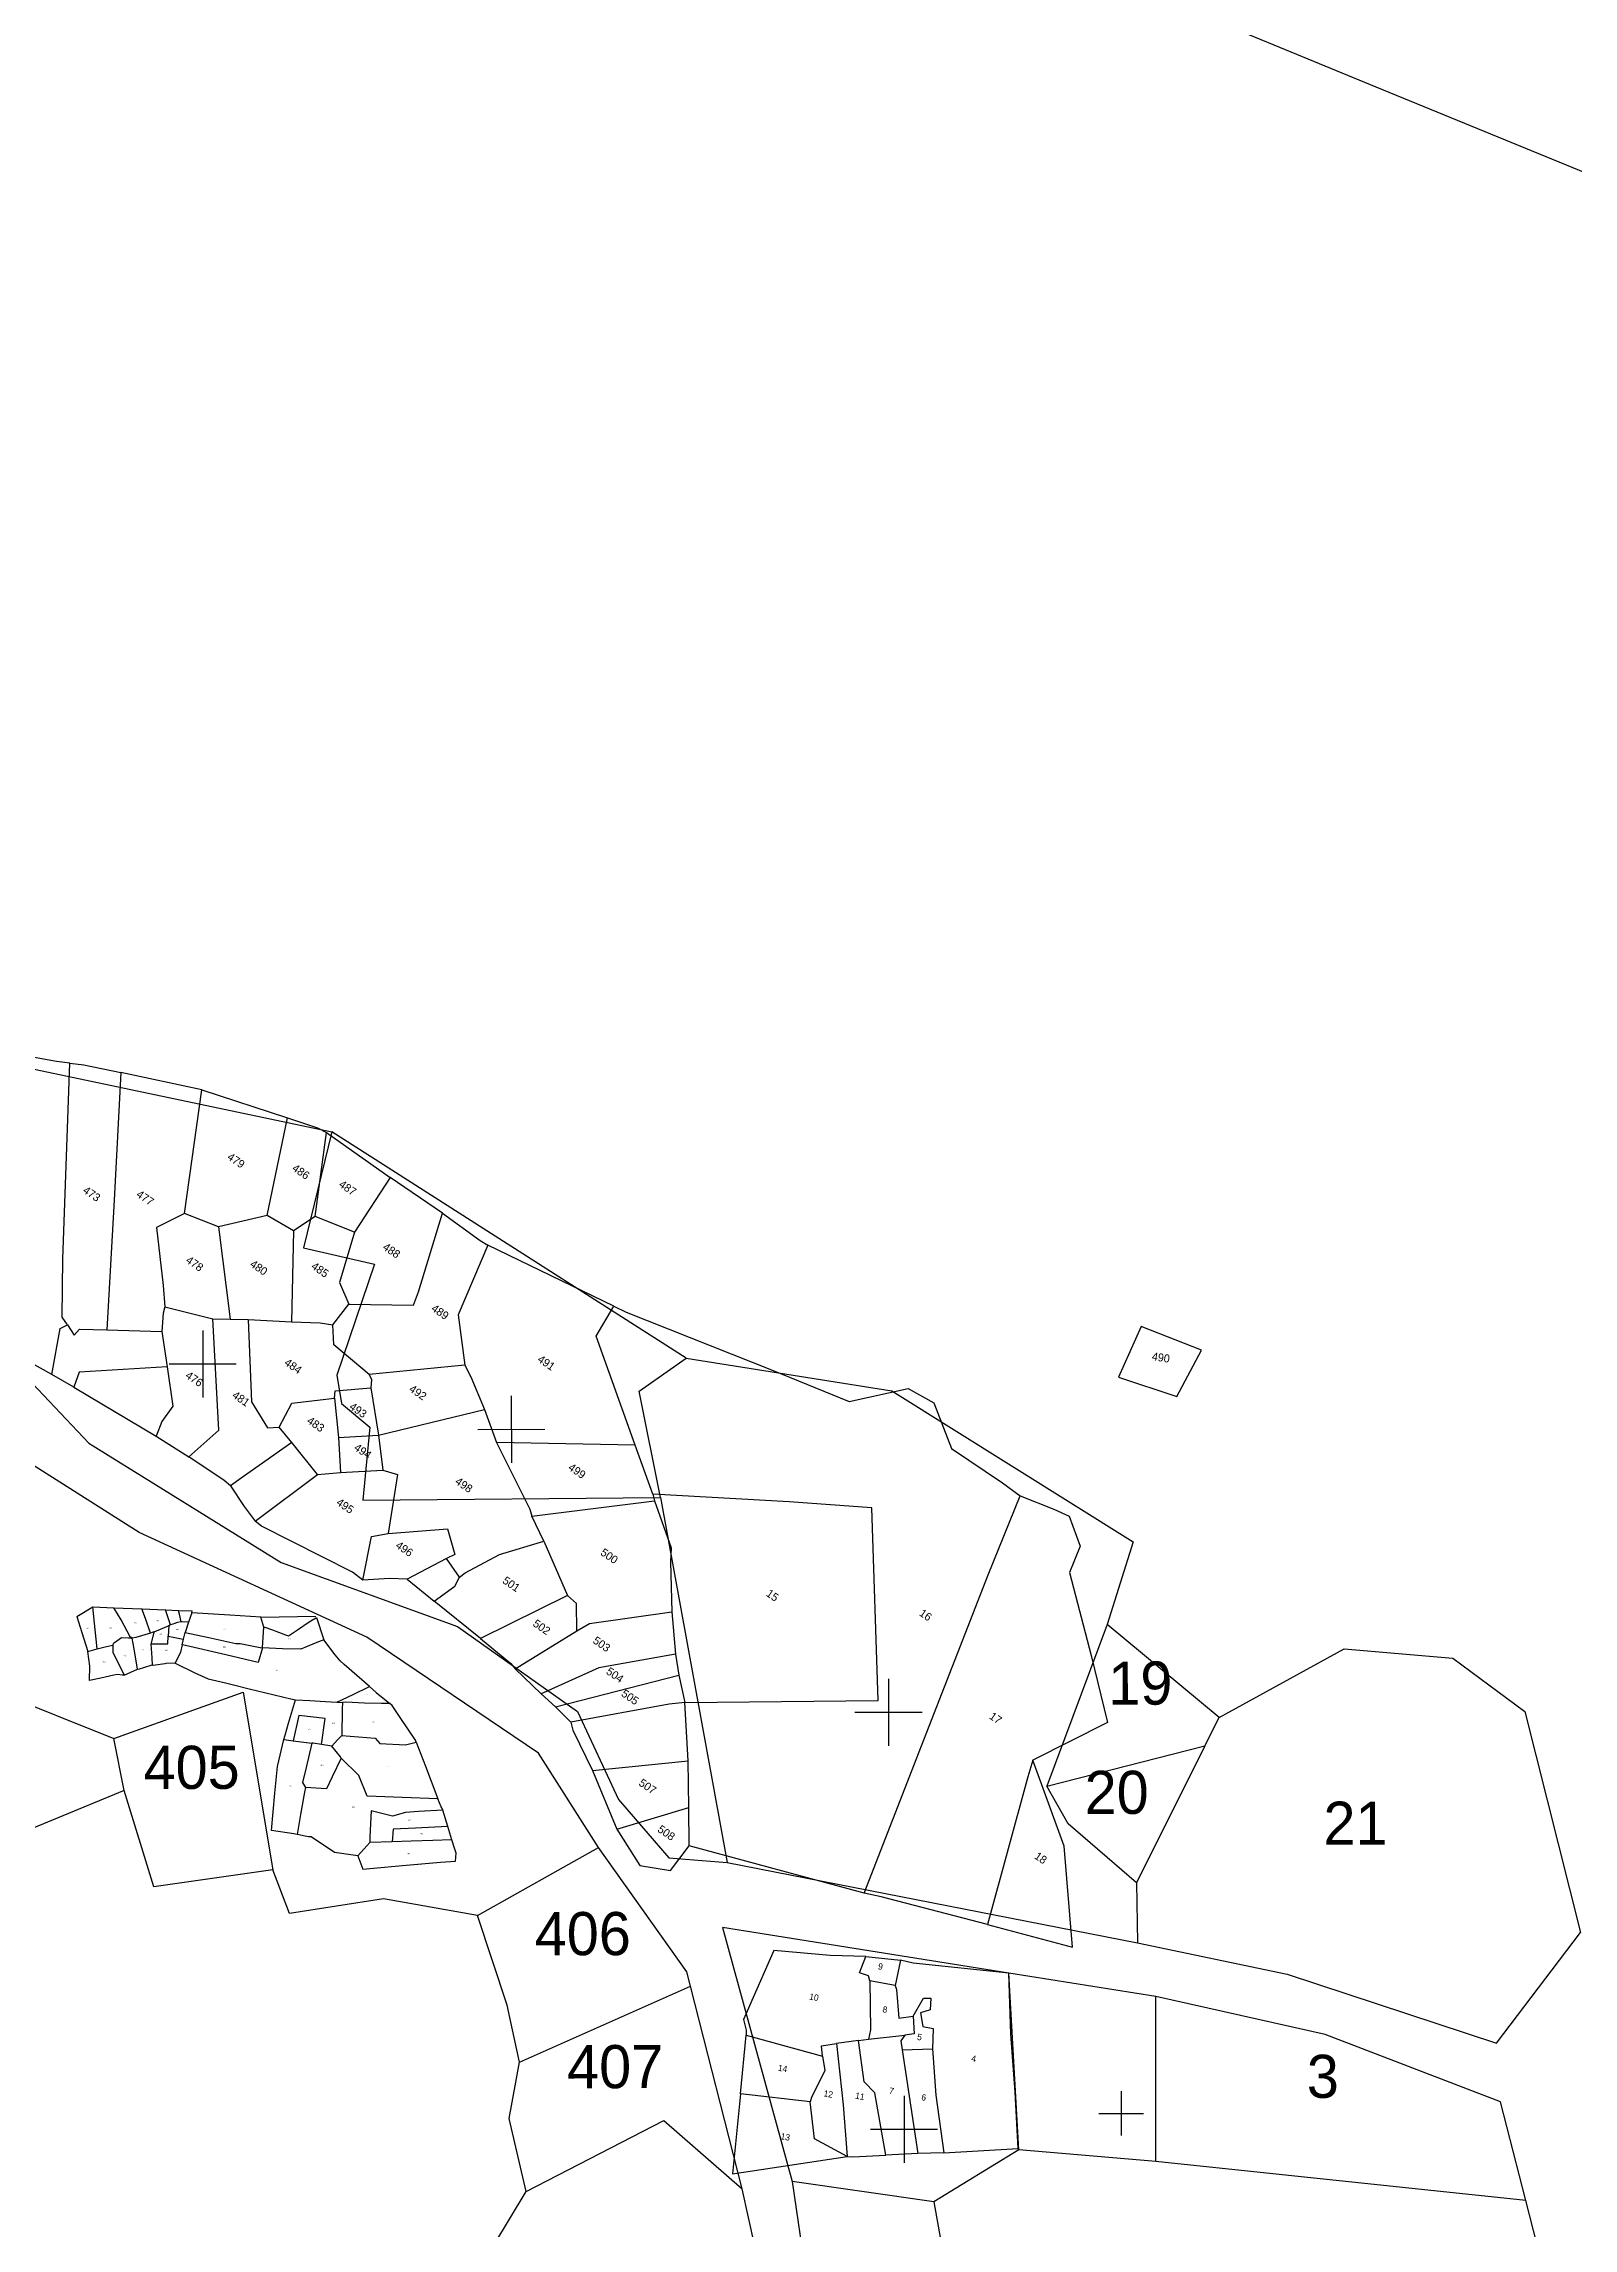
# Model space of a CAD drawing. Header units: metres. Extents: x 276552 to 278749, y 2059817 to 2062422.
# Drawn here: x 276959.9 to 277284, y 2061507.5 to 2061970.3 of the extents above; entities that cross this region are included whole.
import ezdxf
from ezdxf.enums import TextEntityAlignment as Align

# ---------------------------------------------------------------- set-up
doc = ezdxf.new("R2010")
doc.units = ezdxf.units.M
for name, color, linetype in [('OFF', 1, 'Continuous'), ('POLY_PARCEL', 6, 'Continuous'), ('POLY_ROAD', 30, 'Continuous'), ('POLY_WATER', 4, 'Continuous'), ('TEXT_PARCEL', 7, 'Continuous')]:
    doc.layers.add(name, color=color, linetype=linetype)
doc.styles.add('TEXT_MAP', font='')
doc.styles.get('TEXT_MAP').set_extended_font_data('Kruti Dev 050')

msp = doc.modelspace()

# ---------------------------------------------------------------- linework, layer by layer
for points in [[(276993.56, 2061697.71), (276993.58, 2061683.51)], [(276986.47, 2061690.6), (277000.67, 2061690.62)], [(277058.94, 2061683.86), (277058.96, 2061669.66)], [(277051.85, 2061676.75), (277066.05, 2061676.77)], [(277138.86, 2061623.92), (277138.88, 2061609.71)], [(277131.76, 2061616.81), (277145.97, 2061616.82)], [(277142.16, 2061535.58), (277142.18, 2061521.38)], [(277188.15, 2061536.54), (277188.17, 2061527.12)], [(277183.45, 2061531.82), (277192.87, 2061531.84)], [(277135.06, 2061528.47), (277149.27, 2061528.49)]]:
    msp.add_lwpolyline(points)
at = {"layer": 'OFF'}
for p, q in [((276966.86, 2061637.12), (276970.24, 2061639.12)), ((276970.24, 2061639.12), (276974.74, 2061638.95)), ((276974.74, 2061638.95), (276980.67, 2061638.71)), ((276980.67, 2061638.71), (276985.66, 2061638.54)), ((276985.66, 2061638.54), (276988.44, 2061638.4)), ((276988.44, 2061638.4), (276991.33, 2061638.27)), ((277005.85, 2061636.93), (277017.55, 2061637.16))]:
    msp.add_line(p, q, dxfattribs=at)
at = {"layer": 'POLY_PARCEL'}
for p, q in [((276917.61, 2061761.55), (277020.88, 2061739.75)), ((276962.54, 2061754.67), (276945.24, 2061757.81)), ((276965.4, 2061754.32), (276962.54, 2061754.67)), ((276963.9, 2061712.88), (276965.4, 2061754.32)), ((276965.4, 2061754.32), (276968.39, 2061753.96)), ((276968.39, 2061753.96), (276976.22, 2061752.38)), ((276976.22, 2061752.38), (276974.77, 2061725.27)), ((276993.37, 2061748.65), (276976.22, 2061752.38)), ((276989.68, 2061722.47), (276993.37, 2061748.65)), ((276993.37, 2061748.65), (277011.5, 2061742.74)), ((277007.22, 2061722.02), (277011.5, 2061742.74)), ((277011.5, 2061742.74), (277017.9, 2061740.6)), ((277020.88, 2061739.75), (277014.9, 2061715.23)), ((277017.39, 2061721.83), (277019.75, 2061739.65)), ((277017.9, 2061740.6), (277019.75, 2061739.65)), ((277019.75, 2061739.65), (277033.24, 2061730.14)), ((277096.02, 2061691.84), (277020.88, 2061739.75)), ((277033.24, 2061730.14), (277025.74, 2061718.52)), ((277044.39, 2061722.55), (277033.24, 2061730.14)), ((276974.77, 2061725.27), (276973.27, 2061697.81)), ((276989.68, 2061722.47), (276983.74, 2061719.5)), ((276983.74, 2061719.5), (276985.2, 2061707.24)), ((276996.91, 2061719.63), (276989.68, 2061722.47)), ((277007.22, 2061722.02), (276996.91, 2061719.63)), ((276996.91, 2061719.63), (276999.35, 2061700.1)), ((277012.81, 2061718.83), (277007.22, 2061722.02)), ((277017.39, 2061721.83), (277012.81, 2061718.83)), ((277025.74, 2061718.52), (277017.39, 2061721.83)), ((277039.27, 2061705.9), (277044.39, 2061722.55)), ((277044.39, 2061722.55), (277052.33, 2061716.77)), ((277012.81, 2061718.83), (277012.35, 2061699.53)), ((277014.9, 2061715.23), (277029.92, 2061711.75)), ((277025.74, 2061718.52), (277022.53, 2061707.85)), ((277053.99, 2061715.8), (277047.71, 2061701)), ((277052.33, 2061716.77), (277053.99, 2061715.8)), ((277080.69, 2061702.87), (277053.99, 2061715.8)), ((276963.78, 2061700.53), (276963.9, 2061712.88)), ((277029.92, 2061711.75), (277021.95, 2061688.23)), ((276985.2, 2061707.24), (276985.56, 2061702.69)), ((277022.53, 2061707.85), (277024.48, 2061703.26)), ((277038.21, 2061703.06), (277039.27, 2061705.9)), ((276985.17, 2061701.39), (276984.89, 2061697.45)), ((276985.56, 2061702.69), (276985.17, 2061701.39)), ((276985.56, 2061702.69), (276995.68, 2061700.19)), ((277021.11, 2061698.91), (277024.48, 2061703.26)), ((277024.48, 2061703.26), (277038.21, 2061703.06)), ((277047.71, 2061701), (277049.06, 2061690.35)), ((277076.93, 2061696.46), (277080.69, 2061702.87)), ((277080.69, 2061702.87), (277083.31, 2061701.6)), ((277083.31, 2061701.6), (277114.42, 2061689.19)), ((276961.57, 2061688.36), (276946.94, 2061696.55)), ((276961.57, 2061688.36), (276963.36, 2061698.15)), ((276963.36, 2061698.15), (276964.9, 2061698.87)), ((276964.9, 2061698.87), (276963.78, 2061700.53)), ((276964.9, 2061698.87), (276966.35, 2061696.73)), ((276966.35, 2061696.73), (276967.47, 2061697.99)), ((276967.47, 2061697.99), (276973.27, 2061697.81)), ((276973.27, 2061697.81), (276984.89, 2061697.45)), ((276984.89, 2061697.45), (276986.02, 2061690.02)), ((276995.68, 2061700.19), (276999.35, 2061700.1)), ((276996.97, 2061676.58), (276995.68, 2061700.19)), ((276999.35, 2061700.1), (277003.16, 2061699.99)), ((277003.16, 2061699.99), (277012.35, 2061699.53)), ((277003.16, 2061699.99), (277003.92, 2061682.57)), ((277012.35, 2061699.53), (277018.45, 2061699.32)), ((277018.45, 2061699.32), (277021.11, 2061698.91)), ((277021.36, 2061694.69), (277021.11, 2061698.91)), ((277085.18, 2061673.41), (277076.93, 2061696.46)), ((277192.37, 2061698.57), (277187.62, 2061687.83)), ((277205.16, 2061693.5), (277192.37, 2061698.57)), ((277028.83, 2061688.34), (277021.36, 2061694.69)), ((277086.02, 2061684.82), (277096.02, 2061691.84)), ((277096.02, 2061691.84), (277139.57, 2061684.89)), ((277199.96, 2061683.71), (277205.16, 2061693.5)), ((276966.27, 2061685.7), (276961.57, 2061688.36)), ((276967.37, 2061688.83), (276966.27, 2061685.7)), ((276986.02, 2061690.02), (276967.37, 2061688.83)), ((276986.02, 2061690.02), (276987.24, 2061681.65)), ((277021.95, 2061688.23), (277022.96, 2061682.23)), ((277049.06, 2061690.35), (277028.83, 2061688.34)), ((277028.83, 2061688.34), (277029.35, 2061687.33)), ((277029.35, 2061687.33), (277029.16, 2061685.52)), ((277049.06, 2061690.35), (277050.34, 2061687.85)), ((277050.34, 2061687.85), (277053.24, 2061680.99)), ((277114.42, 2061689.19), (277130.5, 2061682.68)), ((277187.62, 2061687.83), (277199.96, 2061683.71)), ((276966.27, 2061685.7), (276983.67, 2061675.28)), ((277003.92, 2061682.57), (277007.29, 2061677.1)), ((277009.74, 2061677.18), (277012.44, 2061682.29)), ((277012.44, 2061682.29), (277021.46, 2061683.38)), ((277021.46, 2061683.38), (277021.59, 2061684.89)), ((277021.46, 2061683.38), (277022.29, 2061675.04)), ((277021.59, 2061684.89), (277029.16, 2061685.52)), ((277022.96, 2061682.23), (277028.97, 2061677.24)), ((277029.16, 2061685.52), (277030.8, 2061675.5)), ((277090.55, 2061662.32), (277086.02, 2061684.82)), ((277130.5, 2061682.68), (277143.01, 2061685.43)), ((277139.57, 2061684.89), (277190.67, 2061652.95)), ((277143.01, 2061685.43), (277148.47, 2061682.4)), ((277148.47, 2061682.4), (277152.24, 2061672.68)), ((276984.86, 2061678.43), (276983.67, 2061675.28)), ((276987.24, 2061681.65), (276984.86, 2061678.43)), ((277030.8, 2061675.5), (277053.24, 2061680.99)), ((277053.24, 2061680.99), (277055.79, 2061673.94)), ((276983.67, 2061675.28), (276990.63, 2061670.9)), ((276990.63, 2061670.9), (276996.97, 2061676.58)), ((277012.46, 2061673.94), (277001.7, 2061666.43)), ((277007.29, 2061677.1), (277009.74, 2061677.18)), ((277012.46, 2061673.94), (277009.74, 2061677.18)), ((277017.84, 2061667.16), (277012.46, 2061673.94)), ((277022.29, 2061675.04), (277030.8, 2061675.5)), ((277022.29, 2061675.04), (277022.76, 2061667.58)), ((277028.97, 2061677.24), (277027.49, 2061661.73)), ((277030.8, 2061675.5), (277031.69, 2061668.08)), ((277055.79, 2061673.94), (277062.87, 2061659.83)), ((277085.18, 2061673.41), (277055.79, 2061673.94)), ((277088.91, 2061663), (277085.18, 2061673.41)), ((276998.08, 2061665.93), (276990.63, 2061670.9)), ((277152.24, 2061672.68), (277163.03, 2061665.42)), ((276999.42, 2061664.76), (276998.08, 2061665.93)), ((277001.7, 2061666.43), (276999.42, 2061664.76)), ((276999.42, 2061664.76), (277002.34, 2061660.4)), ((277004.68, 2061657.33), (277017.84, 2061667.16)), ((277017.84, 2061667.16), (277022.76, 2061667.58)), ((277022.76, 2061667.58), (277031.69, 2061668.08)), ((277031.69, 2061668.08), (277034.79, 2061667.17)), ((277034.79, 2061667.17), (277032.88, 2061654.71)), ((277163.03, 2061665.42), (277166.75, 2061662.69)), ((277002.34, 2061660.4), (277004.68, 2061657.33)), ((277027.49, 2061661.73), (277090.55, 2061662.32)), ((277062.87, 2061659.83), (277063.3, 2061658.33)), ((277063.3, 2061658.33), (277089.31, 2061661.59)), ((277117.82, 2061661.37), (277088.91, 2061663)), ((277088.91, 2061663), (277089.31, 2061661.59)), ((277089.31, 2061661.59), (277092.84, 2061651.63)), ((277090.55, 2061662.32), (277104.67, 2061585.02)), ((277135.34, 2061660.09), (277117.82, 2061661.37)), ((277136.69, 2061619.34), (277135.34, 2061660.09)), ((277160, 2061645.9), (277166.75, 2061662.69)), ((277166.75, 2061662.69), (277173.86, 2061659.83)), ((277173.86, 2061659.83), (277177.16, 2061658.37)), ((277005.98, 2061656.27), (277004.68, 2061657.33)), ((277025.28, 2061646.49), (277005.98, 2061656.27)), ((277029.35, 2061654.06), (277032.88, 2061654.71)), ((277032.88, 2061654.71), (277045.43, 2061655.64)), ((277045.43, 2061655.64), (277047, 2061650.26)), ((277065.84, 2061653.04), (277063.3, 2061658.33)), ((277177.16, 2061658.37), (277179.49, 2061651.99)), ((277027.46, 2061644.83), (277029.35, 2061654.06)), ((277047, 2061650.26), (277045.24, 2061649.38)), ((277049.16, 2061646.36), (277056.46, 2061650.25)), ((277056.46, 2061650.25), (277065.84, 2061653.04)), ((277065.84, 2061653.04), (277070.84, 2061641.58)), ((277092.84, 2061651.63), (277092.67, 2061648.66)), ((277179.49, 2061651.99), (277177.21, 2061646.43)), ((277190.67, 2061652.95), (277185.19, 2061635.44)), ((277027.46, 2061644.83), (277025.28, 2061646.49)), ((277045.24, 2061649.38), (277036.88, 2061645)), ((277047.95, 2061645.42), (277045.24, 2061649.38)), ((277046.96, 2061643.5), (277047.95, 2061645.42)), ((277047.95, 2061645.42), (277049.16, 2061646.36)), ((277092.67, 2061648.66), (277092.94, 2061638.1)), ((277145.83, 2061609.71), (277160, 2061645.9)), ((277177.21, 2061646.43), (277181.78, 2061628.85)), ((277033.11, 2061645.15), (277027.46, 2061644.83)), ((277036.88, 2061645), (277033.11, 2061645.15)), ((277036.88, 2061645), (277042.6, 2061640.35)), ((277042.6, 2061640.35), (277046.96, 2061643.5)), ((277070.84, 2061641.58), (277052.38, 2061632.41)), ((277072.75, 2061639.87), (277070.84, 2061641.58)), ((276966.86, 2061637.12), (276967.91, 2061633.69)), ((276970.61, 2061635.69), (276970.24, 2061639.12)), ((276976.25, 2061636.36), (276974.74, 2061638.95)), ((276978.19, 2061632.78), (276976.25, 2061636.36)), ((276981.4, 2061636.7), (276980.67, 2061638.71)), ((276982.49, 2061633.59), (276981.4, 2061636.7)), ((276986.71, 2061635.31), (276985.66, 2061638.54)), ((276988.96, 2061635.99), (276988.23, 2061635.82)), ((276988.64, 2061637.58), (276988.44, 2061638.4)), ((276988.96, 2061635.99), (276988.64, 2061637.58)), ((276989.2, 2061635.94), (276988.96, 2061635.99)), ((276990.56, 2061635.93), (276989.2, 2061635.94)), ((276990.56, 2061635.93), (276989.83, 2061633.71)), ((276991.25, 2061637.91), (276990.56, 2061635.93)), ((276991.25, 2061637.91), (276991.33, 2061638.27)), ((276999.33, 2061637.39), (276991.25, 2061637.91)), ((277005.85, 2061636.93), (276999.33, 2061637.39)), ((277006.47, 2061634.86), (277005.85, 2061636.93)), ((277013.67, 2061634.26), (277016.13, 2061635.96)), ((277016.13, 2061635.96), (277017.63, 2061636.91)), ((277017.63, 2061636.91), (277019.21, 2061632.16)), ((277052.38, 2061632.41), (277042.6, 2061640.35)), ((277072.81, 2061634.07), (277072.75, 2061639.87)), ((277075.5, 2061635.62), (277092.94, 2061638.1)), ((277092.94, 2061638.1), (277093.73, 2061629.09)), ((276967.91, 2061633.69), (276969.22, 2061629.72)), ((276971.2, 2061630.23), (276970.61, 2061635.69)), ((276974.56, 2061631.39), (276974.52, 2061631.05)), ((276974.68, 2061631.39), (276974.56, 2061631.39)), ((276974.85, 2061631.54), (276974.68, 2061631.39)), ((276976.36, 2061632.58), (276974.85, 2061631.54)), ((276977.82, 2061632.54), (276976.36, 2061632.58)), ((276978.61, 2061632.49), (276977.82, 2061632.54)), ((276978.57, 2061632.58), (276978.19, 2061632.78)), ((276978.61, 2061632.49), (276978.57, 2061632.58)), ((276979.36, 2061632.68), (276978.61, 2061632.49)), ((276978.8, 2061631.39), (276978.61, 2061632.49)), ((276979.24, 2061628.99), (276978.8, 2061631.39)), ((276982.49, 2061633.59), (276979.36, 2061632.68)), ((276983.17, 2061633.88), (276982.49, 2061633.59)), ((276983.18, 2061633.81), (276982.63, 2061631.42)), ((276982.63, 2061631.42), (276982.64, 2061631.28)), ((276982.64, 2061631.28), (276986.17, 2061631.29)), ((276982.85, 2061628.33), (276982.64, 2061631.28)), ((276983.18, 2061633.81), (276983.17, 2061633.88)), ((276986.34, 2061635.12), (276983.18, 2061633.81)), ((276986.17, 2061631.29), (276986.26, 2061632.92)), ((276986.34, 2061635.12), (276986.26, 2061632.92)), ((276986.26, 2061632.92), (276989.03, 2061632.4)), ((276986.71, 2061635.31), (276986.34, 2061635.12)), ((276987.19, 2061635.49), (276986.71, 2061635.31)), ((276988.23, 2061635.82), (276987.19, 2061635.49)), ((276989.03, 2061632.4), (276989.51, 2061632.3)), ((276989.19, 2061631.08), (276989.51, 2061632.3)), ((276989.51, 2061632.3), (276989.83, 2061633.71)), ((276989.83, 2061633.71), (276994.84, 2061632.67)), ((276994.84, 2061632.67), (277000.59, 2061631.4)), ((277000.59, 2061631.4), (277001.46, 2061631.41)), ((277001.46, 2061631.41), (277005.76, 2061630.5)), ((277006.2, 2061630.46), (277006.32, 2061631.68)), ((277006.32, 2061631.68), (277006.47, 2061634.86)), ((277006.47, 2061634.86), (277006.71, 2061634.82)), ((277006.71, 2061634.82), (277008.1, 2061634.36)), ((277008.1, 2061634.36), (277011.07, 2061633.24)), ((277011.07, 2061633.24), (277011.73, 2061632.98)), ((277011.73, 2061632.98), (277013.67, 2061634.26)), ((277018.07, 2061631.76), (277015.7, 2061630.78)), ((277019.21, 2061632.16), (277018.07, 2061631.76)), ((277021.61, 2061629.01), (277019.21, 2061632.16)), ((277052.38, 2061632.41), (277058.82, 2061627.16)), ((277059.75, 2061626.04), (277072.81, 2061634.07)), ((277072.81, 2061634.07), (277075.5, 2061635.62)), ((277185.19, 2061635.44), (277172.38, 2061601.17)), ((277208.9, 2061615.73), (277185.19, 2061635.44)), ((276969.22, 2061629.72), (276971.2, 2061630.23)), ((276969.66, 2061626.58), (276969.22, 2061629.72)), ((276971.2, 2061630.23), (276973.18, 2061630.75)), ((276973.18, 2061630.75), (276974.52, 2061631.05)), ((276974.52, 2061631.05), (276974.52, 2061629.5)), ((276974.52, 2061629.5), (276975.22, 2061628.11)), ((276975.22, 2061628.11), (276976.9, 2061624.66)), ((276979.71, 2061625.91), (276979.24, 2061628.99)), ((276982.53, 2061626.71), (276979.86, 2061625.84)), ((276982.93, 2061626.78), (276982.53, 2061626.71)), ((276982.93, 2061626.78), (276982.85, 2061628.33)), ((276983.08, 2061626.74), (276982.93, 2061626.78)), ((276985.52, 2061627.06), (276983.08, 2061626.74)), ((276985.77, 2061627.15), (276985.52, 2061627.06)), ((276987.73, 2061627.23), (276985.77, 2061627.15)), ((276988.86, 2061629.53), (276987.73, 2061627.23)), ((276987.73, 2061627.23), (276991.89, 2061625.15)), ((276989.19, 2061631.08), (276988.86, 2061629.53)), ((276989.91, 2061630.98), (276989.19, 2061631.08)), ((276998.48, 2061628.99), (276989.91, 2061630.98)), ((277005.32, 2061627.34), (276998.48, 2061628.99)), ((277006.2, 2061630.46), (277005.32, 2061627.34)), ((277005.76, 2061630.5), (277006.2, 2061630.46)), ((277010.44, 2061630.27), (277006.2, 2061630.46)), ((277014.32, 2061630.16), (277010.44, 2061630.27)), ((277015.7, 2061630.78), (277014.32, 2061630.16)), ((277022.65, 2061627.73), (277021.61, 2061629.01)), ((277023.52, 2061626.95), (277022.65, 2061627.73)), ((277028.91, 2061622.26), (277023.52, 2061626.95)), ((277058.82, 2061627.16), (277059.75, 2061626.04)), ((277093.73, 2061629.09), (277077.48, 2061626.24)), ((277093.73, 2061629.09), (277094.41, 2061624.65)), ((277181.78, 2061628.85), (277185.23, 2061614.65)), ((277208.9, 2061615.73), (277235.4, 2061630.27)), ((277235.4, 2061630.27), (277258.43, 2061628.3)), ((277258.43, 2061628.3), (277273.69, 2061616.95)), ((276944.49, 2061623.4), (276974.71, 2061611.27)), ((276969.57, 2061623.57), (276969.66, 2061626.58)), ((276971.96, 2061624.06), (276969.57, 2061623.57)), ((276974.73, 2061624.7), (276971.96, 2061624.06)), ((276975.52, 2061624.84), (276974.73, 2061624.7)), ((276976.55, 2061624.67), (276975.52, 2061624.84)), ((276976.9, 2061624.66), (276976.55, 2061624.67)), ((276976.9, 2061624.66), (276979.71, 2061625.91)), ((276979.86, 2061625.84), (276979.71, 2061625.91)), ((276991.89, 2061625.15), (276994.74, 2061623.9)), ((276994.74, 2061623.9), (276998.41, 2061623.04)), ((276998.41, 2061623.04), (277000.06, 2061622.59)), ((277000.06, 2061622.59), (277003.38, 2061621.81)), ((277025.41, 2061620.61), (277028.91, 2061622.26)), ((277028.91, 2061622.26), (277030.31, 2061621.02)), ((277065.25, 2061620.72), (277059.75, 2061626.04)), ((277077.48, 2061626.24), (277065.25, 2061620.72)), ((277068.3, 2061617.94), (277094.41, 2061624.65)), ((277094.41, 2061624.65), (277095.74, 2061618.85)), ((276974.71, 2061611.27), (277002.15, 2061621.04)), ((277002.15, 2061621.04), (277008.4, 2061583.44)), ((277003.38, 2061621.81), (277008.7, 2061620.53)), ((277008.7, 2061620.53), (277012.22, 2061619.68)), ((277011.73, 2061614.5), (277013.24, 2061619.44)), ((277012.22, 2061619.68), (277013.24, 2061619.44)), ((277013.24, 2061619.44), (277016.23, 2061619.28)), ((277016.23, 2061619.28), (277019.57, 2061619.06)), ((277019.57, 2061619.06), (277021.97, 2061618.94)), ((277021.97, 2061618.94), (277025.41, 2061620.61)), ((277021.97, 2061618.94), (277023.18, 2061618.89)), ((277023.09, 2061617.45), (277023.05, 2061611.88)), ((277023.18, 2061618.89), (277023.09, 2061617.45)), ((277023.88, 2061618.92), (277023.18, 2061618.89)), ((277027.82, 2061618.77), (277023.88, 2061618.92)), ((277031.47, 2061618.68), (277027.82, 2061618.77)), ((277030.31, 2061621.02), (277033.2, 2061618.66)), ((277033.2, 2061618.66), (277031.47, 2061618.68)), ((277033.73, 2061618.28), (277033.2, 2061618.66)), ((277035.54, 2061615.49), (277033.73, 2061618.28)), ((277065.25, 2061620.72), (277068.3, 2061617.94)), ((277071.53, 2061614.74), (277068.3, 2061617.94)), ((277092.39, 2061618.55), (277071.53, 2061614.74)), ((277095.74, 2061618.85), (277092.39, 2061618.55)), ((277095.74, 2061618.85), (277136.69, 2061619.34)), ((277096.4, 2061606.49), (277095.74, 2061618.85)), ((277011, 2061611.96), (277011.73, 2061614.5)), ((277013.94, 2061616.15), (277012.71, 2061610.79)), ((277019.51, 2061615.51), (277013.94, 2061616.15)), ((277018.74, 2061609.98), (277019.51, 2061615.51)), ((277038.62, 2061610.87), (277035.54, 2061615.49)), ((277071.53, 2061614.74), (277071.95, 2061613)), ((277071.95, 2061613), (277076.13, 2061604.45)), ((277185.23, 2061614.65), (277169.47, 2061606.68)), ((277205.9, 2061609.72), (277208.9, 2061615.73)), ((277273.69, 2061616.95), (277285.52, 2061570.17)), ((276976.94, 2061600.21), (276974.71, 2061611.27)), ((277009.38, 2061605.3), (277010.71, 2061611.07)), ((277010.71, 2061611.07), (277011, 2061611.96)), ((277010.71, 2061611.07), (277012.71, 2061610.79)), ((277012.71, 2061610.79), (277016.68, 2061610.27)), ((277016.68, 2061610.27), (277015.45, 2061605.08)), ((277016.97, 2061610.28), (277016.68, 2061610.27)), ((277018.74, 2061609.98), (277016.97, 2061610.28)), ((277020.89, 2061609.62), (277018.74, 2061609.98)), ((277020.89, 2061609.62), (277022.09, 2061610.94)), ((277022.73, 2061607.35), (277020.89, 2061609.62)), ((277022.09, 2061610.94), (277023.05, 2061611.88)), ((277023.05, 2061611.88), (277030.09, 2061611.32)), ((277030.09, 2061611.32), (277031.08, 2061610.2)), ((277031.08, 2061610.2), (277036.51, 2061609.92)), ((277036.51, 2061609.92), (277038.81, 2061610.51)), ((277038.81, 2061610.51), (277038.62, 2061610.87)), ((277038.81, 2061610.51), (277040.76, 2061605.42)), ((277133.7, 2061578.51), (277145.83, 2061609.71)), ((277172.38, 2061601.17), (277205.9, 2061609.72)), ((277205.9, 2061609.72), (277191.43, 2061580.69)), ((277008.82, 2061599.65), (277009.38, 2061605.3)), ((277015.45, 2061605.08), (277014.73, 2061601.96)), ((277022.89, 2061607.1), (277020.97, 2061603.1)), ((277022.89, 2061607.1), (277022.73, 2061607.35)), ((277026.65, 2061603.41), (277022.89, 2061607.1)), ((277040.76, 2061605.42), (277043.34, 2061598.49)), ((277076.13, 2061604.45), (277096.4, 2061606.49)), ((277076.13, 2061604.45), (277081.31, 2061592.06)), ((277096.54, 2061596.67), (277096.4, 2061606.49)), ((277169.47, 2061606.68), (277168.35, 2061603.16)), ((277176.07, 2061588.46), (277169.47, 2061606.68)), ((276976.94, 2061600.21), (276850.38, 2061548.26)), ((276983.17, 2061579.86), (276976.94, 2061600.21)), ((277008.11, 2061591.76), (277008.82, 2061599.65)), ((277015.09, 2061599.91), (277014.26, 2061595.18)), ((277014.73, 2061601.96), (277015.32, 2061600.9)), ((277015.32, 2061600.9), (277015.09, 2061599.91)), ((277019.76, 2061600.6), (277015.32, 2061600.9)), ((277020.97, 2061603.1), (277019.76, 2061600.6)), ((277028.4, 2061599.02), (277026.65, 2061603.41)), ((277030.34, 2061598.99), (277028.4, 2061599.02)), ((277035.84, 2061598.76), (277030.34, 2061598.99)), ((277168.35, 2061603.16), (277159.85, 2061571.82)), ((277176.9, 2061593.17), (277172.38, 2061601.17)), ((277014.26, 2061595.18), (277013.54, 2061590.9)), ((277029.28, 2061595.92), (277028.99, 2061590.42)), ((277033.79, 2061594.81), (277029.28, 2061595.92)), ((277036.5, 2061595.59), (277033.79, 2061594.81)), ((277043.34, 2061598.49), (277035.84, 2061598.76)), ((277039.26, 2061595.76), (277036.5, 2061595.59)), ((277044.41, 2061596.07), (277039.26, 2061595.76)), ((277044.08, 2061596.79), (277043.34, 2061598.49)), ((277044.24, 2061596.56), (277044.08, 2061596.79)), ((277044.41, 2061596.07), (277044.24, 2061596.56)), ((277045.49, 2061592.59), (277044.41, 2061596.07)), ((277081.31, 2061592.06), (277096.54, 2061596.67)), ((277096.66, 2061588.49), (277096.54, 2061596.67)), ((277012.87, 2061591.04), (277008.11, 2061591.76)), ((277013.54, 2061590.9), (277012.87, 2061591.04)), ((277015.98, 2061590.45), (277013.54, 2061590.9)), ((277016.52, 2061590.41), (277015.98, 2061590.45)), ((277021.48, 2061587.09), (277016.52, 2061590.41)), ((277028.99, 2061590.42), (277028.98, 2061589.25)), ((277033.89, 2061592.04), (277033.69, 2061589.39)), ((277038.61, 2061592.27), (277033.89, 2061592.04)), ((277042.29, 2061589.68), (277037.72, 2061589.54)), ((277045.49, 2061592.59), (277038.61, 2061592.27)), ((277046.35, 2061589.82), (277042.29, 2061589.68)), ((277046.35, 2061589.82), (277045.49, 2061592.59)), ((277046.91, 2061587.99), (277046.35, 2061589.82)), ((277081.31, 2061592.06), (277086.16, 2061584.33)), ((277191.43, 2061580.69), (277176.9, 2061593.17)), ((277026.4, 2061586.43), (277021.48, 2061587.09)), ((277028.98, 2061589.25), (277026.4, 2061586.43)), ((277026.4, 2061586.43), (277027.5, 2061583.58)), ((277033.69, 2061589.39), (277028.98, 2061589.25)), ((277037.72, 2061589.54), (277033.69, 2061589.39)), ((277035.88, 2061584.33), (277043.94, 2061585.05)), ((277043.94, 2061585.05), (277047.12, 2061585.3)), ((277047.14, 2061587.4), (277046.91, 2061587.99)), ((277047.12, 2061585.3), (277047.23, 2061586.98)), ((277047.23, 2061586.98), (277047.14, 2061587.4)), ((277051.81, 2061573.76), (277077.41, 2061588.14)), ((277092.65, 2061583.27), (277096.66, 2061588.49)), ((277133.7, 2061578.51), (277096.66, 2061588.49)), ((277177.88, 2061567.04), (277176.07, 2061588.46)), ((277008.4, 2061583.44), (276983.17, 2061579.86)), ((277011.96, 2061574.15), (277008.4, 2061583.44)), ((277027.5, 2061583.58), (277029.77, 2061583.8)), ((277029.77, 2061583.8), (277035.88, 2061584.33)), ((277086.16, 2061584.33), (277092.65, 2061583.27)), ((277191.43, 2061580.69), (277191.61, 2061567.97)), ((277031.88, 2061577.28), (277011.96, 2061574.15)), ((277051.81, 2061573.76), (277031.88, 2061577.28)), ((277137.3, 2061577.74), (277133.7, 2061578.51)), ((277159.85, 2061571.82), (277137.3, 2061577.74)), ((277058.03, 2061554.74), (277051.81, 2061573.76)), ((277159.85, 2061571.82), (277177.88, 2061567.04)), ((277114.57, 2061566.34), (277108.17, 2061551.7)), ((277126.48, 2061565.25), (277114.57, 2061566.34)), ((277134.09, 2061565.07), (277126.48, 2061565.25)), ((277132.71, 2061561.59), (277134.09, 2061565.07)), ((277134.09, 2061565.07), (277141.37, 2061564.28)), ((277141.37, 2061564.28), (277140.29, 2061558.95)), ((277144.1, 2061563.68), (277141.37, 2061564.28)), ((277164.33, 2061561.57), (277144.1, 2061563.68)), ((277060.7, 2061542.7), (277096.91, 2061558.78)), ((277134.64, 2061560.98), (277132.71, 2061561.59)), ((277134.89, 2061559.89), (277134.64, 2061560.98)), ((277134.89, 2061559.89), (277135.07, 2061549.53)), ((277140.29, 2061558.95), (277134.89, 2061559.89)), ((277140.29, 2061558.95), (277140.58, 2061558.05)), ((277140.58, 2061558.05), (277141.06, 2061551.99)), ((277166.48, 2061524.13), (277164.33, 2061561.57)), ((277164.81, 2061548.64), (277164.33, 2061561.57)), ((277060.7, 2061542.7), (277058.03, 2061554.74)), ((277144.08, 2061552.43), (277146.28, 2061556.26)), ((277147.71, 2061553.76), (277145.66, 2061553.14)), ((277145.66, 2061553.14), (277146.11, 2061550.24)), ((277146.28, 2061556.26), (277147.86, 2061556.22)), ((277147.86, 2061556.22), (277147.71, 2061553.76)), ((277195.51, 2061521.67), (277195.49, 2061556.63)), ((277107.49, 2061535.97), (277108.73, 2061548.38)), ((277108.17, 2061551.7), (277108.72, 2061549.48)), ((277108.72, 2061549.48), (277108.73, 2061548.38)), ((277108.73, 2061548.38), (277124.89, 2061543.97)), ((277135.07, 2061549.53), (277134.64, 2061547.54)), ((277134.64, 2061547.54), (277142.29, 2061548.43)), ((277141.06, 2061551.99), (277144.08, 2061552.43)), ((277142.29, 2061548.43), (277141.46, 2061547.19)), ((277144.33, 2061548.67), (277142.29, 2061548.43)), ((277144.08, 2061552.43), (277144.33, 2061548.67)), ((277146.11, 2061550.24), (277148.32, 2061549.79)), ((277148.32, 2061549.79), (277148.18, 2061545.51)), ((277165.7, 2061536.34), (277164.81, 2061548.64)), ((277124.67, 2061546.14), (277127.86, 2061546.66)), ((277124.89, 2061543.97), (277124.67, 2061546.14)), ((277124.89, 2061543.97), (277125.4, 2061540.93)), ((277132.51, 2061547.29), (277127.86, 2061546.66)), ((277127.86, 2061546.66), (277129.25, 2061533.63)), ((277132.51, 2061547.29), (277134.64, 2061547.54)), ((277133.74, 2061538.5), (277132.51, 2061547.29)), ((277141.46, 2061547.19), (277141.76, 2061545.29)), ((277141.76, 2061545.29), (277148.18, 2061545.51)), ((277141.76, 2061545.29), (277145.06, 2061523.33)), ((277148.18, 2061545.51), (277148.91, 2061535.67)), ((277058.51, 2061530.76), (277060.7, 2061542.7)), ((277125.4, 2061540.93), (277122.53, 2061535.2)), ((277107.49, 2061535.97), (277105.83, 2061519.04)), ((277122.29, 2061534.29), (277107.49, 2061535.97)), ((277122.53, 2061535.2), (277122.29, 2061534.29)), ((277123.19, 2061526.43), (277122.29, 2061534.29)), ((277135.96, 2061536.2), (277133.74, 2061538.5)), ((277138.32, 2061522.97), (277135.96, 2061536.2)), ((277148.91, 2061535.67), (277150.62, 2061523.51)), ((277166.34, 2061524.37), (277165.7, 2061536.34)), ((277062.08, 2061515.27), (277058.51, 2061530.76)), ((277062.08, 2061515.27), (277091.28, 2061530.36)), ((277091.28, 2061530.36), (277107.87, 2061515.84)), ((277129.25, 2061533.63), (277130.13, 2061522.69)), ((277130.13, 2061522.69), (277123.19, 2061526.43)), ((277105.83, 2061519.04), (277130.13, 2061522.69)), ((277130.13, 2061522.69), (277131.33, 2061522.61)), ((277131.33, 2061522.61), (277138.32, 2061522.97)), ((277145.06, 2061523.33), (277138.32, 2061522.97)), ((277150.62, 2061523.51), (277145.06, 2061523.33)), ((277166.48, 2061524.13), (277148.48, 2061513.1)), ((277150.62, 2061523.51), (277166.34, 2061524.37)), ((277195.51, 2061521.67), (277166.48, 2061524.13)), ((277273.92, 2061513.36), (277195.51, 2061521.67)), ((277148.48, 2061513.1), (277118.42, 2061517.37)), ((277051.92, 2061498.44), (277062.08, 2061515.27)), ((277148.48, 2061513.1), (277156.05, 2061470.59))]:
    msp.add_line(p, q, dxfattribs=at)
at = {"layer": 'POLY_ROAD'}
for p, q in [((276980.12, 2061654.89), (276894.32, 2061709.11)), ((276957.41, 2061686.5), (276969.44, 2061673.84)), ((276969.44, 2061673.84), (277010.17, 2061648.56)), ((277028.31, 2061632.75), (276980.12, 2061654.89)), ((277010.17, 2061648.56), (277047.55, 2061634.95)), ((277064.71, 2061608.13), (277028.31, 2061632.75)), ((277047.55, 2061634.95), (277072.93, 2061616.98)), ((277072.93, 2061616.98), (277081.63, 2061598.32)), ((277077.41, 2061588.14), (277064.71, 2061608.13)), ((277081.63, 2061598.32), (277092.32, 2061586)), ((277096.13, 2061561.83), (277077.41, 2061588.14)), ((277092.32, 2061586), (277104.67, 2061585.02)), ((277104.67, 2061585.02), (277191.61, 2061567.97)), ((277164.33, 2061561.57), (277103.66, 2061571.18)), ((277103.66, 2061571.18), (277118.42, 2061517.37)), ((277191.61, 2061567.97), (277223.31, 2061561.35)), ((277267.7, 2061546.74), (277285.52, 2061570.17)), ((277096.91, 2061558.78), (277096.13, 2061561.83)), ((277107.87, 2061515.84), (277096.91, 2061558.78)), ((277195.49, 2061556.63), (277164.33, 2061561.57)), ((277223.31, 2061561.35), (277267.7, 2061546.74)), ((277231.41, 2061548.52), (277195.49, 2061556.63)), ((277268.56, 2061534.3), (277231.41, 2061548.52)), ((277273.92, 2061513.36), (277268.56, 2061534.3)), ((277112.91, 2061493.02), (277107.87, 2061515.84)), ((277118.42, 2061517.37), (277125.43, 2061470.07)), ((277283.34, 2061476.54), (277273.92, 2061513.36))]:
    msp.add_line(p, q, dxfattribs=at)
at = {"layer": 'POLY_WATER'}
for p, q in [((277017.14, 2062053.96), (277242.15, 2061961.16)), ((277242.15, 2061961.16), (277365.31, 2061910.69))]:
    msp.add_line(p, q, dxfattribs=at)

# ---------------------------------------------------------------- texts
at = {"layer": 'TEXT_PARCEL', "style": 'TEXT_MAP'}
for s, height, rotation, p in [('479', 1.695, 325.4867, (277000.15, 2061733.02)), ('486', 1.695, 325.4867, (277013.89, 2061730.64)), ('487', 1.695, 325.4867, (277023.8, 2061727.21)), ('473', 1.695, 325.4867, (276969.56, 2061725.94)), ('477', 1.695, 325.4867, (276980.89, 2061725.1)), ('488', 1.695, 325.4867, (277033.09, 2061713.94)), ('478', 1.695, 325.4867, (276991.37, 2061711.15)), ('480', 1.695, 325.4867, (277004.96, 2061710.32)), ('485', 1.695, 325.4867, (277017.95, 2061709.87)), ('489', 1.695, 325.4867, (277043.38, 2061700.93)), ('484', 1.695, 325.4867, (277012.24, 2061689.45)), ('491', 1.695, 325.4867, (277065.89, 2061690.16)), ('490', 1.695, 351.012, (277196.45, 2061691.14)), ('476', 1.695, 325.4867, (276991.29, 2061686.73)), ('481', 1.695, 325.4867, (277001.2, 2061682.55)), ('492', 1.695, 325.4867, (277038.68, 2061683.87)), ('483', 1.695, 325.4867, (277017.03, 2061677.13)), ('493', 1.695, 325.4867, (277026.01, 2061680.12)), ('494', 1.695, 325.4867, (277027, 2061671.44)), ('499', 1.695, 325.4867, (277072.39, 2061667.24)), ('498', 1.695, 325.4867, (277048.43, 2061664.28)), ('495', 1.695, 325.4867, (277023.26, 2061659.84)), ('496', 1.695, 325.4867, (277035.82, 2061650.73)), ('500', 1.695, 325.4867, (277079.23, 2061649.21)), ('501', 1.695, 325.4867, (277058.47, 2061643.26)), ('15', 1.695, 325.4867, (277113.81, 2061640.88)), ('446', 0.259, 357.0672, (276979.19, 2061635.64)), ('434', 0.259, 357.0672, (276984.04, 2061636.08)), ('502', 1.695, 325.4867, (277064.91, 2061634.15)), ('16', 1.695, 325.4867, (277146.26, 2061636.73)), ('444', 0.259, 357.0672, (276969.2, 2061634.48)), ('445', 0.259, 357.0672, (276974.02, 2061634.56)), ('439', 0.259, 357.0672, (276984.66, 2061633.2)), ('438', 0.259, 357.0672, (276988.14, 2061634.22)), ('421', 0.259, 357.0672, (276998.28, 2061634.23)), ('422', 0.259, 357.0672, (277011.89, 2061632.24)), ('503', 1.695, 325.4867, (277077.61, 2061630.55)), ('443', 0.259, 357.0672, (276972.61, 2061627.31)), ('442', 0.259, 357.0672, (276977.1, 2061628.64)), ('441', 0.259, 357.0672, (276980.9, 2061629.92)), ('440', 0.259, 357.0672, (276985.81, 2061629.79)), ('420', 0.259, 357.0672, (276998.12, 2061630.51)), ('19', 9.131, 0.0799, (277192.22, 2061618.43)), ('419', 0.259, 357.0672, (277009.24, 2061625.55)), ('504', 1.695, 325.4867, (277080.43, 2061624.01)), ('418', 0.259, 357.0672, (277028.29, 2061620.46)), ('505', 1.695, 325.4867, (277083.64, 2061619.32)), ('415', 0.259, 357.0672, (277016.21, 2061613.09)), ('416', 0.259, 357.0672, (277021.22, 2061614.35)), ('417', 0.259, 357.0672, (277029.72, 2061614.58)), ('17', 1.695, 325.4867, (277161.09, 2061614.89)), ('405', 9.131, 0.0799, (276991.21, 2061600.58)), ('413', 0.259, 357.0672, (277018.8, 2061605.45)), ('412', 0.259, 357.0672, (277032.74, 2061605.13)), ('20', 9.131, 0.0799, (277187.21, 2061595.28)), ('414', 0.259, 357.0672, (277012.14, 2061601.05)), ('507', 1.695, 325.4867, (277087.34, 2061600.4)), ('411', 0.259, 357.0672, (277025.44, 2061596.62)), ('21', 9.131, 0.0799, (277237.81, 2061588.75)), ('410', 0.259, 357.0672, (277037.4, 2061593.81)), ('409', 0.259, 357.0672, (277039.96, 2061590.98)), ('508', 1.695, 325.4867, (277091.32, 2061590.58)), ('408', 0.259, 357.0672, (277037.15, 2061586.71)), ('18', 1.695, 325.4867, (277170.65, 2061585.26)), ('406', 9.131, 0.0799, (277074.09, 2061565.35)), ('9', 1.33, 349.615, (277137.05, 2061562.3)), ('10', 1.334, 349.615, (277122.96, 2061555.79)), ('8', 1.33, 349.615, (277138, 2061553.19)), ('5', 1.33, 349.615, (277145.32, 2061547.35)), ('407', 9.131, 0.0799, (277080.95, 2061537.17)), ('4', 1.33, 349.615, (277156.81, 2061542.79)), ('3', 9.13, 0.0799, (277230.9, 2061535.12)), ('14', 1.334, 349.615, (277116.32, 2061540.71)), ('12', 1.334, 349.615, (277126, 2061535.29)), ('11', 1.334, 349.615, (277132.69, 2061534.81)), ('7', 1.33, 349.615, (277139.39, 2061535.95)), ('6', 1.33, 349.615, (277146.22, 2061534.57)), ('13', 1.334, 349.615, (277116.89, 2061526.2))]:
    msp.add_text(s, height=height, rotation=rotation, dxfattribs=at).set_placement(p, align=Align.CENTER)

doc.saveas('drawing.dxf')
